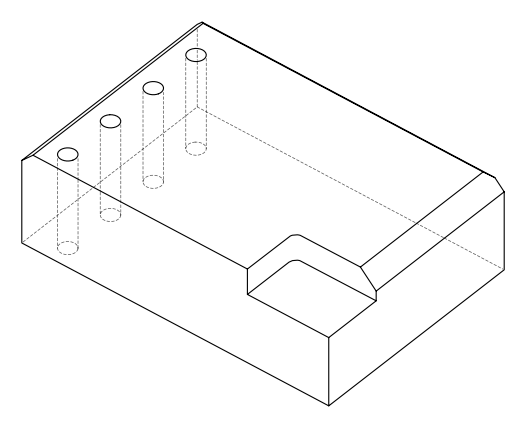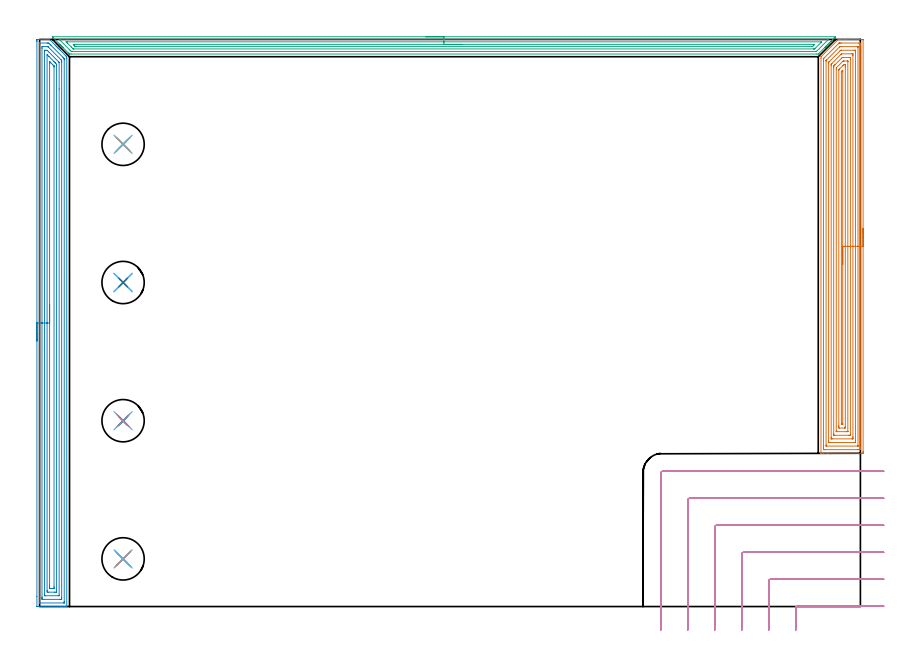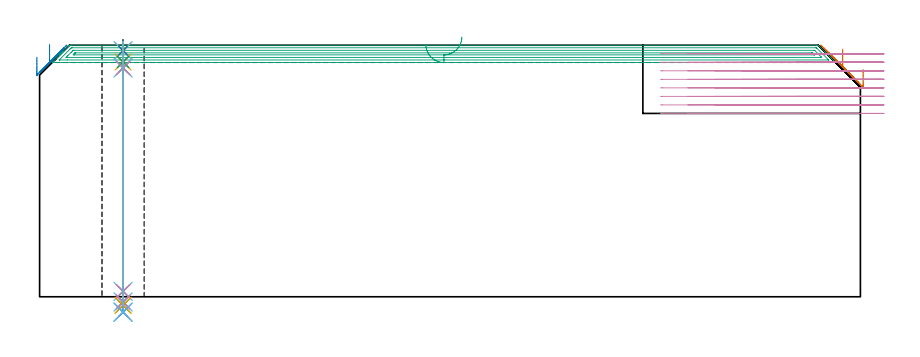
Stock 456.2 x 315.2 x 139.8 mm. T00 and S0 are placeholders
(PLAN: 24 operations, 18 tool changes, 68 min)
(1 AREA_MILL | FG_CHAMFER_SURFACE | UGT0205_001 | 16.68 min | 65212 mm3)
(2 AREA_MILL_1 | FG_CHAMFER_SURFACE_1 | UGT0205_001 | 15.33 min | 43429 mm3)
(3 AREA_MILL_2 | FG_CHAMFER_SURFACE_2 | UGT0205_001 | 13.84 min | 19478 mm3)
(4 MILL_CORNER_NOTCH_RECTANGULAR | CORNER_NOTCH_RECTANGULAR | UGT0201_094 | Follow Part, ap 5, ae 75% | 14.48 min | 387197 mm3)
(5 SPOT_DRILL | STEP1HOLE | NXT0321_9005460120000 | 0.05 min | 179 mm3)
(6 SPOT_DRILL_1 | STEP1HOLE_1 | NXT0321_9005460120000 | 0.05 min | 172 mm3)
(7 SPOT_DRILL_2 | STEP1HOLE_2 | NXT0321_9005460120000 | 0.05 min | 185 mm3)
(8 SPOT_DRILL_3 | STEP1HOLE_3 | NXT0321_9005460120000 | 0.05 min | 184 mm3)
(9 DRILL_BLIND_HOLE_INTO_CENTER | STEP1HOLE | NXT0301_033 | 0.05 min | 187 mm3)
(10 GUN_DRILL_THROUGH_HOLE | STEP1HOLE | UGT0307_002 | 0.63 min | 3654 mm3)
(11 SPADE_DRILL_TO_ENLARGE_THROUGH_HOLE | STEP1HOLE | UGT0306_005 | 0.59 min | 19001 mm3)
(12 DRILL_TO_ENLARGE_THROUGH_HOLE | STEP1HOLE | UGT0301_056 | 0.6 min | 37530 mm3)
(13 DRILL_BLIND_HOLE_INTO_CENTER_1 | STEP1HOLE_1 | NXT0301_033 | 0.05 min | 180 mm3)
(14 GUN_DRILL_THROUGH_HOLE_1 | STEP1HOLE_1 | UGT0307_002 | 0.63 min | 3663 mm3)
(15 SPADE_DRILL_TO_ENLARGE_THROUGH_HOLE_1 | STEP1HOLE_1 | UGT0306_005 | 0.59 min | 18993 mm3)
(16 DRILL_TO_ENLARGE_THROUGH_HOLE_1 | STEP1HOLE_1 | UGT0301_056 | 0.6 min | 37535 mm3)
(17 DRILL_BLIND_HOLE_INTO_CENTER_2 | STEP1HOLE_2 | NXT0301_033 | 0.05 min | 199 mm3)
(18 GUN_DRILL_THROUGH_HOLE_2 | STEP1HOLE_2 | UGT0307_002 | 0.63 min | 3653 mm3)
(19 SPADE_DRILL_TO_ENLARGE_THROUGH_HOLE_2 | STEP1HOLE_2 | UGT0306_005 | 0.59 min | 18983 mm3)
(20 DRILL_TO_ENLARGE_THROUGH_HOLE_2 | STEP1HOLE_2 | UGT0301_056 | 0.6 min | 37536 mm3)
(21 DRILL_BLIND_HOLE_INTO_CENTER_3 | STEP1HOLE_3 | NXT0301_033 | 0.05 min | 193 mm3)
(22 GUN_DRILL_THROUGH_HOLE_3 | STEP1HOLE_3 | UGT0307_002 | 0.63 min | 3670 mm3)
(23 SPADE_DRILL_TO_ENLARGE_THROUGH_HOLE_3 | STEP1HOLE_3 | UGT0306_005 | 0.59 min | 18985 mm3)
(24 DRILL_TO_ENLARGE_THROUGH_HOLE_3 | STEP1HOLE_3 | UGT0301_056 | 0.6 min | 37533 mm3)
(TOOL UGT0205_001 | Chamfer Mill 20 x 3 x 45 deg. | D20 FL50 Z2)
(TOOL UGT0201_094 | End mill 20 mm | D20 FL38 Z4)
(TOOL NXT0321_9005460120000 | NC Spot Drill, 142deg, 12mm, Carbide, Uncoated | D12 PA142 FL30 Z2)
(TOOL NXT0301_033 | Carbide Drill 6.2mm [860.1-0620-031A1-MM 2214] | D6.2 PA140 FL53 Z2)
(TOOL UGT0307_002 | Gun Drill 6 mm | D6 PA130 FL24 Z1)
(TOOL UGT0306_005 | Spade Drill 14.5mm | D14.5 PA132 FL10 Z2)
(TOOL UGT0301_056 | Twist Drill 23.5 mm | D23.5 PA118 FL155 Z2)
(OP 1 AREA_MILL)
G17 G21 G94 G90
T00 M6
G54
G17 G0 G90 X457.7 Y210.2 S1061 M3
G43 Z149.8 H0
Z126.4
G94 G1 Y210.162 Z125.528 F250.
Y210.048 Z124.664
Y209.859 Z123.812
Y209.597 Z122.98
Y209.263 Z122.174
Y208.86 Z121.4
Y208.391 Z120.664
Y207.86 Z119.972
Y207.271 Z119.329
Y206.628 Z118.74
Y205.936 Z118.208
Y205.2 Z117.74
Y204.426 Z117.337
Y203.62 Z117.003
Y202.788 Z116.741
Y201.936 Z116.552
Y201.071 Z116.438
Y200.2 Z116.4
Y86.139
X457.699 Y85.821 Z116.401
X457.694 Y85.252 Z116.404
X457.692 Y85.208 Z116.406
X457.127 Y85.2 Z116.971
X438.162 Z135.933
X435.763 Z138.332
X434.748 Z139.352
X434.35 Z139.741
X434.302 Z139.788
X434.301 Y85.206 Z139.789
X434.3 Y85.373 Z139.8
Y304.749
X434.307 Y305.602 Z139.793
X434.344 Y305.643 Z139.755
X434.428 Y305.729 Z139.67
X443.898 Y315.199 Z130.199
X443.9 Y315.2 Z130.196
X444.174 Z129.921
X444.47 Z129.63
X444.86 Z129.24
X445.555 Z128.54
X446.793 Z127.304
X448.225 Z125.87
X457.127 Z116.971
X457.4 Y315.198 Z116.697
X457.692 Y315.19 Z116.406
X457.699 Y314.898 Z116.399
X457.7 Y200.2 Z116.4
X456.286 Z117.814
Y88.453
X456.282 Y87.608 Z117.818
X456.28 Y87.565 Z117.82
X456.237 Y87.21 Z117.863
X455.751 Y87.202 Z118.349
X455.347 Y87.201 Z118.753
X454.863 Y87.2 Z119.237
X436.653 Y87.201 Z137.447
X436.167 Y87.203 Z137.933
X435.763 Y87.21 Z138.337
X435.721 Y87.608 Z138.379
X435.718 Y87.654 Z138.382
X435.714 Y88.502 Z138.386
Y88.551
Y303.012
X435.716 Y303.856 Z138.384
X435.718 Y303.902 Z138.382
X435.763 Y304.602 Z138.337
X435.834 Y304.679 Z138.266
X435.9 Y304.749 Z138.2
X443.942 Y312.792 Z130.158
X444.31 Y313.148 Z129.79
X444.362 Y313.19 Z129.738
X444.461 Y313.193 Z129.639
X444.665 Y313.197 Z129.435
X445.148 Y313.2 Z128.952
X445.555 Z128.545
X455.347 Y313.199 Z118.753
X455.833 Y313.197 Z118.267
X456.237 Y313.19 Z117.863
X456.279 Y312.792 Z117.821
X456.282 Y312.746 Z117.818
X456.286 Y311.898 Z117.814
Y311.849
Y200.2
X454.872 Z119.228
X454.871 Y89.291 Z119.229
X454.87 Y89.239 Z119.23
X454.868 Y89.215 Z119.232
X454.866 Y89.21 Z119.234
X454.846 Y89.208 Z119.254
X454.65 Y89.201 Z119.45
X437.544 Z136.556
X437.349 Y89.204 Z136.751
X437.219 Y89.21 Z136.881
X437.135 Y89.216 Z136.965
X437.133 Y89.257 Z136.967
X437.131 Y89.396 Z136.969
X437.129 Y89.812 Z136.971
Y302.962
X437.13 Y303.377 Z136.97
X437.134 Y303.497 Z136.966
X437.135 Y303.523 Z136.965
X437.149 Y303.541 Z136.951
X437.189 Y303.585 Z136.911
X437.455 Y303.856 Z136.645
X444.665 Y311.065 Z129.435
X444.759 Y311.152 Z129.341
X444.798 Y311.187 Z129.302
X444.839 Y311.19 Z129.261
X445.012 Y311.195 Z129.088
X445.36 Y311.2 Z128.74
X454.456 Y311.199 Z119.644
X454.651 Y311.196 Z119.449
X454.781 Y311.19 Z119.319
X454.865 Y311.184 Z119.235
X454.867 Y311.143 Z119.233
X454.869 Y311.004 Z119.231
X454.871 Y310.588 Z119.229
X454.872 Y200.2 Z119.228
X453.457 Z120.643
Y92.076
X453.455 Y91.294 Z120.645
X453.453 Y91.241 Z120.647
X453.451 Y91.218 Z120.649
X453.438 Y91.21 Z120.662
X453.331 Y91.206 Z120.769
X453.113 Y91.202 Z120.987
X452.676 Y91.2 Z121.424
X439.324 Z134.776
X438.881 Y91.202 Z135.219
X438.668 Y91.206 Z135.432
X438.563 Y91.21 Z135.537
X438.549 Y91.216 Z135.551
X438.547 Y91.233 Z135.553
X438.545 Y91.272 Z135.555
X438.543 Y91.967 Z135.557
Y92.076
Y301.959
X438.544 Y302.069 Z135.556
X438.55 Y302.459 Z135.55
X438.559 Y302.498 Z135.541
X438.585 Y302.529 Z135.515
X438.637 Y302.585 Z135.463
X438.722 Y302.673 Z135.378
X439.011 Y302.962 Z135.089
X444.665 Y308.616 Z129.435
X444.966 Y308.914 Z129.134
X445.164 Y309.107 Z128.936
X445.236 Y309.175 Z128.864
X445.337 Y309.19 Z128.763
X445.555 Y309.199 Z128.545
X445.572 Y309.2 Z128.528
X452.676 Z121.424
X453.119 Y309.198 Z120.981
X453.332 Y309.194 Z120.768
X453.437 Y309.19 Z120.663
X453.451 Y309.184 Z120.649
X453.453 Y309.167 Z120.647
X453.455 Y309.128 Z120.645
X453.457 Y308.433 Z120.643
Y308.324
Y200.2
X452.043 Z122.057
Y94.499
X452.042 Y93.864 Z122.058
X452.041 Y93.608 Z122.06
X452.036 Y93.348 Z122.064
X452.027 Y93.21 Z122.073
X451.951 Y93.206 Z122.149
X451.786 Y93.203 Z122.314
X451.556 Y93.2 Z122.544
X440.875 Z133.225
X440.214 Y93.203 Z133.886
X439.979 Y93.206 Z134.121
X439.963 Y93.217 Z134.137
X439.961 Y93.224 Z134.139
X439.958 Y93.864 Z134.142
X439.957 Y94.122 Z134.143
Y300.539
X439.96 Y301.175 Z134.14
X439.963 Y301.427 Z134.137
X439.968 Y301.459 Z134.132
X439.986 Y301.48 Z134.114
X440.035 Y301.534 Z134.065
X440.214 Y301.715 Z133.886
X440.39 Y301.892 Z133.71
X445.295 Y306.797 Z128.805
X445.555 Y307.054 Z128.545
X445.682 Y307.174 Z128.418
X445.7 Y307.19 Z128.4
X445.727 Y307.194 Z128.373
X445.786 Y307.199 Z128.315
X451.125 Y307.2 Z122.975
X451.786 Y307.197 Z122.314
X452.021 Y307.194 Z122.079
X452.037 Y307.183 Z122.063
X452.039 Y307.176 Z122.061
X452.042 Y306.537 Z122.058
X452.043 Y306.279 Z122.057
Y200.2
X450.629 Z123.471
X450.628 Y95.338 Z123.472
X450.627 Y95.26 Z123.473
X450.625 Y95.222 Z123.475
X450.623 Y95.211 Z123.477
X450.604 Y95.209 Z123.496
X450.453 Y95.202 Z123.647
X450.006 Y95.2 Z124.094
X449.564 Z124.536
X441.994 Y95.201 Z132.106
X441.55 Y95.203 Z132.55
X441.402 Y95.21 Z132.698
X441.378 Y95.22 Z132.722
X441.376 Y95.27 Z132.724
X441.373 Y95.381 Z132.727
X441.372 Y95.651 Z132.728
X441.371 Y96.276 Z132.729
X441.372 Y299.388 Z132.728
X441.375 Y300.01 Z132.725
X441.378 Y300.281 Z132.722
X441.389 Y300.43 Z132.711
X441.487 Y300.533 Z132.613
X441.614 Y300.663 Z132.486
X441.994 Y301.047 Z132.106
X442.058 Y301.111 Z132.042
X445.697 Y304.749 Z128.403
X446.076 Y305.12 Z128.024
X446.128 Y305.169 Z127.972
X446.166 Y305.19 Z127.934
X446.221 Y305.193 Z127.879
X446.445 Y305.197 Z127.655
X446.887 Y305.2 Z127.213
X450.006 Y305.199 Z124.094
X450.45 Y305.197 Z123.65
X450.598 Y305.19 Z123.502
X450.622 Y305.18 Z123.478
X450.624 Y305.13 Z123.476
X450.627 Y305.019 Z123.473
X450.628 Y304.749 Z123.472
X450.629 Y304.124 Z123.471
Y200.2
X449.215 Z124.885
X449.214 Y97.438 Z124.886
Y97.339
X449.21 Y97.239 Z124.89
X449.208 Y97.216 Z124.892
X449.202 Y97.21 Z124.898
X449.174 Y97.206 Z124.926
X449.116 Y97.203 Z124.984
X448.462 Y97.2 Z125.638
X443.121 Z130.979
X442.884 Y97.203 Z131.216
X442.806 Y97.207 Z131.294
X442.797 Y97.209 Z131.303
X442.792 Y97.222 Z131.308
X442.788 Y97.272 Z131.312
X442.786 Y97.338 Z131.314
X442.785 Y97.438 Z131.315
Y97.537
X442.786 Y298.593 Z131.314
X442.792 Y299.388 Z131.308
X442.837 Y299.436 Z131.263
X442.884 Y299.486 Z131.216
X446.36 Y302.962 Z127.74
X446.403 Y303.004 Z127.697
X446.445 Y303.044 Z127.655
X446.61 Y303.19 Z127.49
X446.772 Y303.194 Z127.328
X447.099 Y303.199 Z127.001
X448.879 Y303.2 Z125.221
X449.116 Y303.197 Z124.984
X449.194 Y303.193 Z124.906
X449.203 Y303.191 Z124.897
X449.208 Y303.178 Z124.892
X449.212 Y303.128 Z124.888
X449.214 Y303.062 Z124.886
X449.215 Y302.962 Z124.885
Y302.863
Y200.2
X447.8 Z126.3
Y100.119
X447.798 Y99.654 Z126.302
X447.793 Y99.225 Z126.307
X447.36 Y99.201 Z126.74
X447.335 Y99.2 Z126.765
X444.665 Y99.201 Z129.435
X444.207 Y99.225 Z129.893
X444.202 Y99.69 Z129.898
X444.2 Y100.119 Z129.9
Y100.586
Y298.067
X444.204 Y298.281 Z129.896
X444.206 Y298.33 Z129.894
X444.232 Y298.373 Z129.868
X444.343 Y298.494 Z129.757
X444.503 Y298.656 Z129.597
X444.665 Y298.818 Z129.435
X446.445 Y300.598 Z127.655
X446.735 Y300.884 Z127.365
X447.034 Y301.175 Z127.066
X447.312 Y301.199 Z126.788
X447.335 Y301.198 Z126.765
X447.793 Y301.175 Z126.307
X447.798 Y300.71 Z126.302
X447.8 Y300.281 Z126.3
Y299.814
Y200.2
X446.386 Z127.714
Y101.862
X446.385 Y101.466 Z127.715
X446.382 Y101.269 Z127.718
X446.379 Y101.223 Z127.721
X446.375 Y101.21 Z127.725
X446.348 Y101.207 Z127.752
X446.256 Y101.202 Z127.844
X445.695 Y101.207 Z128.405
X445.629 Y101.21 Z128.471
X445.62 Y101.216 Z128.48
X445.618 Y101.234 Z128.482
X445.616 Y101.28 Z128.484
X445.614 Y101.469 Z128.486
Y101.847
Y297.147
X445.616 Y297.246 Z128.484
X445.619 Y297.294 Z128.481
X445.622 Y297.314 Z128.478
X445.634 Y297.329 Z128.466
X445.727 Y297.428 Z128.373
X445.897 Y297.601 Z128.203
X446.045 Y297.748 Z128.055
X446.173 Y297.874 Z127.927
X446.345 Y298.04 Z127.755
X446.378 Y298.07 Z127.722
X446.386 Y297.601 Z127.714
Y200.2
Y199.328 Z127.752
Y198.463 Z127.866
Y197.612 Z128.054
Y196.78 Z128.317
Y195.974 Z128.651
Y195.2 Z129.053
Y194.464 Z129.522
Y193.772 Z130.053
Y193.129 Z130.643
Y192.539 Z131.286
Y192.008 Z131.978
Y191.54 Z132.714
Y191.137 Z133.488
Y190.803 Z134.294
Y190.541 Z135.126
Y190.352 Z135.977
Y190.238 Z136.842
Y190.2 Z137.714
G0 Z149.8
M5
M2
(OP 2 AREA_MILL_1)
G17 G21 G94 G90
T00 M6
G54
G17 G0 G90 X-1.5 Y147.6 S1061 M3
G43 Z149.8 H0
Z133.2
G94 G1 Y147.638 Z132.328 F250.
Y147.752 Z131.464
Y147.941 Z130.612
Y148.203 Z129.78
Y148.537 Z128.974
Y148.94 Z128.2
Y149.408 Z127.464
Y149.94 Z126.772
Y150.529 Z126.129
Y151.172 Z125.54
Y151.864 Z125.009
Y152.6 Z124.54
Y153.374 Z124.137
Y154.18 Z123.803
Y155.012 Z123.541
Y155.864 Z123.352
Y156.728 Z123.238
Y157.6 Z123.2
Y314.08
X-1.499 Y314.567 Z123.201
X-1.496 Y314.971 Z123.203
X-1.492 Y315.19 Z123.205
X-1.1 Y315.2 Z123.597
X2.411 Z127.106
X3.803 Z128.499
X4.167 Z128.862
X5.152 Z129.851
X5.483 Y315.193 Z130.183
X5.497 Y315.192 Z130.195
X5.534 Y315.164 Z130.232
X5.65 Y315.051 Z130.349
X8.661 Y312.039 Z133.361
X8.994 Y311.707 Z133.691
X9.493 Y311.207 Z134.193
X9.711 Y310.99 Z134.409
X9.872 Y310.83 Z134.567
X10.027 Y310.674 Z134.725
X10.158 Y310.543 Z134.856
X10.311 Y310.391 Z135.006
X10.458 Y310.243 Z135.156
X10.606 Y310.095 Z135.303
X10.75 Y309.952 Z135.446
X10.889 Y309.812 Z135.587
X11.053 Y309.648 Z135.751
X11.189 Y309.513 Z135.885
X11.32 Y309.381 Z136.018
X14.7 Y306. Z139.399
X15.073 Y305.623 Z139.773
X15.093 Y305.6 Z139.793
X15.1 Y304.729 Z139.8
Y0.186
X15.097 Y0.01 Z139.789
X14.937 Y0.003 Z139.629
X14.768 Y0. Z139.468
X14.551 Z139.25
X13.822 Z138.517
X12.58 Z137.277
X11.189 Z135.884
X-1.1 Z123.598
X-1.36 Y0.003 Z123.338
X-1.492 Y0.01 Z123.206
X-1.499 Y0.145 Z123.199
X-1.5 Y5.538 Z123.2
Y157.6
X-0.086 Z124.614
X-0.085 Y312.639 Z124.615
X-0.084 Y312.779 Z124.616
X-0.079 Y313.155 Z124.621
X-0.074 Y313.19 Z124.626
X-0.006 Y313.195 Z124.694
X0.104 Y313.199 Z124.804
X4.167 Y313.2 Z128.867
X4.633 Y313.198 Z129.333
X5.044 Y313.19 Z129.744
X5.469 Y312.779 Z130.169
X5.922 Y312.328 Z130.622
X6.366 Y311.884 Z131.066
X12.944 Y305.305 Z137.644
X13.51 Y304.729 Z138.21
X13.679 Y304.535 Z138.379
X13.682 Y304.351 Z138.382
X13.686 Y303.974 Z138.386
Y303.835
Y2.561
X13.685 Y2.422 Z138.385
X13.679 Y2.045 Z138.379
X13.674 Y2.01 Z138.374
X13.606 Y2.005 Z138.306
X13.496 Y2.001 Z138.196
X0.191 Y2. Z124.891
X-0.01 Y2.002 Z124.69
X-0.046 Y2.005 Z124.654
X-0.079 Y2.01 Z124.621
X-0.081 Y2.058 Z124.619
X-0.085 Y2.282 Z124.615
X-0.086 Y157.6 Z124.614
X1.328 Z126.028
X1.329 Y310.304 Z126.029
X1.333 Y310.99 Z126.033
X1.336 Y311.191 Z126.036
X1.533 Y311.194 Z126.233
X2.205 Y311.2 Z126.905
X4.167 Y311.199 Z128.867
X4.373 Y311.196 Z129.073
X4.51 Y311.191 Z129.21
X4.604 Y311.184 Z129.304
X4.645 Y311.147 Z129.345
X4.81 Y310.99 Z129.51
X11.966 Y303.835 Z136.666
X12.067 Y303.731 Z136.767
X12.256 Y303.533 Z136.956
X12.266 Y303.149 Z136.966
X12.27 Y302.94 Z136.97
X12.271 Y302.732 Z136.971
Y4.897
X12.267 Y4.21 Z136.967
X12.264 Y4.009 Z136.964
X12.067 Y4.006 Z136.767
X11.395 Y4. Z136.095
X1.739 Y4.001 Z126.439
X1.533 Y4.005 Z126.233
X1.335 Y4.011 Z126.035
X1.332 Y4.21 Z126.032
X1.33 Y4.418 Z126.03
X1.329 Y5.105 Z126.029
X1.328 Y5.314 Z126.028
Y157.6
X2.743 Z127.443
Y308.862
X2.746 Y309.048 Z127.446
X2.75 Y309.187 Z127.45
X2.851 Y309.192 Z127.551
X3.289 Y309.2 Z127.989
X4.167 Y309.175 Z128.867
X5.022 Y308.329 Z129.722
X10.515 Y302.835 Z135.215
X10.733 Y302.609 Z135.433
X10.851 Y302.482 Z135.551
X10.854 Y302.452 Z135.554
X10.856 Y302.384 Z135.556
X10.857 Y287.68 Z135.557
Y6.338
X10.854 Y6.152 Z135.554
X10.85 Y6.013 Z135.55
X10.749 Y6.008 Z135.449
X10.311 Y6. Z135.011
X3.289 Z127.989
X2.851 Y6.007 Z127.551
X2.749 Y6.011 Z127.449
X2.745 Y6.081 Z127.445
X2.744 Y6.152 Z127.444
X2.743 Y6.556 Z127.443
Y157.6
X4.157 Z128.857
Y306.527
X4.167 Y306.723 Z128.867
X4.38 Y306.518 Z129.08
X5.044 Y305.857 Z129.744
X5.279 Y305.623 Z129.979
X7.962 Y302.94 Z132.662
X8.556 Y302.346 Z133.256
X8.854 Y302.046 Z133.554
X9.433 Y301.456 Z134.133
X9.443 Y301.151 Z134.143
Y301.142
Y8.673
X9.433 Y8.01 Z134.133
X9.221 Y8.004 Z133.921
X8.556 Y8.001 Z133.256
X8.347 Y8. Z133.047
X4.835 Y8.001 Z129.535
X4.167 Y8.01 Z128.867
X4.157 Y8.682 Z128.857
Y8.692
Y157.6
X5.571 Z130.271
X5.572 Y302.046 Z130.272
X5.573 Y302.402 Z130.273
X5.576 Y302.761 Z130.276
X5.578 Y302.847 Z130.278
X5.637 Y302.804 Z130.337
X5.763 Y302.683 Z130.463
X5.922 Y302.528 Z130.622
X6.407 Y302.046 Z131.107
X7.301 Y301.151 Z132.001
X7.678 Y300.773 Z132.378
X7.932 Y300.514 Z132.632
X7.995 Y300.446 Z132.695
X8.022 Y300.415 Z132.722
X8.024 Y300.376 Z132.724
X8.026 Y300.257 Z132.726
X8.028 Y299.9 Z132.728
Y11.008
X8.026 Y10.471 Z132.726
X8.022 Y10.12 Z132.722
X8.018 Y10.01 Z132.718
X7.909 Y10.007 Z132.609
X7.678 Y10.003 Z132.378
X7.262 Y10. Z131.962
X6.8 Z131.5
X6.384 Z131.084
X5.922 Y10.002 Z130.622
X5.768 Y10.005 Z130.468
X5.645 Y10.01 Z130.345
X5.578 Y10.02 Z130.278
X5.576 Y10.114 Z130.276
X5.573 Y10.471 Z130.273
X5.571 Y10.829 Z130.271
Y11.366
Y157.6
Y158.472 Z130.309
Y159.336 Z130.423
Y160.188 Z130.612
Y161.02 Z130.874
Y161.826 Z131.208
Y162.6 Z131.611
Y163.336 Z132.08
Y164.028 Z132.611
Y164.671 Z133.2
Y165.26 Z133.843
Y165.792 Z134.535
Y166.26 Z135.271
Y166.663 Z136.045
Y166.997 Z136.851
Y167.259 Z137.683
Y167.448 Z138.535
Y167.562 Z139.4
Y167.6 Z140.271
G0 Z149.8
M5
M2
(OP 3 AREA_MILL_2)
G17 G21 G94 G90
T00 M6
G54
G17 G0 G90 X214.7 Y316.7 S1061 M3
G43 Z149.8 H0
Z140.2
G94 G1 X214.738 Z139.328 F250.
X214.852 Z138.464
X215.041 Z137.612
X215.303 Z136.78
X215.637 Z135.974
X216.04 Z135.2
X216.508 Z134.464
X217.04 Z133.772
X217.629 Z133.129
X218.272 Z132.54
X218.964 Z132.008
X219.7 Z131.54
X220.474 Z131.137
X221.28 Z130.803
X222.112 Z130.541
X222.963 Z130.352
X223.828 Z130.238
X224.7 Z130.2
X442.378 Y316.699 Z130.199
X442.383 Y316.695 Z130.204
X442.378 Y316.68 Z130.218
X442.317 Y316.616 Z130.283
X441.745 Y316.045 Z130.855
X441.554 Y315.853 Z131.044
X440.908 Y315.208 Z131.692
X440.676 Y314.974 Z131.922
X440.072 Y314.372 Z132.528
X439.995 Y314.295 Z132.604
X439.798 Y314.096 Z132.8
X439.236 Y313.536 Z133.364
X439.102 Y313.401 Z133.497
X438.919 Y313.218 Z133.679
X438.399 Y312.699 Z134.2
X438.041 Y312.339 Z134.557
X437.563 Y311.863 Z135.037
X437.315 Y311.614 Z135.283
X437.163 Y311.461 Z135.434
X437.013 Y311.312 Z135.585
X436.869 Y311.168 Z135.73
X436.724 Y311.022 Z135.874
X436.581 Y310.88 Z136.017
X436.422 Y310.721 Z136.177
X436.284 Y310.582 Z136.313
X433.209 Y307.508 Z139.39
X432.849 Y307.151 Z139.748
X432.801 Y307.107 Z139.792
X431.955 Y307.1 Z139.8
X17.445
X16.641 Y307.106 Z139.793
X16.599 Y307.107 Z139.792
X16.551 Y307.151 Z139.748
X16.191 Y307.508 Z139.39
X16.105 Y307.595 Z139.303
X13.116 Y310.582 Z136.313
X12.978 Y310.721 Z136.177
X12.819 Y310.88 Z136.017
X12.676 Y311.022 Z135.874
X12.531 Y311.168 Z135.73
X12.387 Y311.312 Z135.585
X12.237 Y311.461 Z135.434
X12.085 Y311.614 Z135.283
X11.955 Y311.744 Z135.153
X11.8 Y311.897 Z134.997
X11.638 Y312.061 Z134.837
X11.523 Y312.176 Z134.722
X11.358 Y312.339 Z134.555
X11.191 Y312.508 Z134.39
X11.091 Y312.608 Z134.29
X7.38 Y316.319 Z130.581
X7.171 Y316.532 Z130.368
X7.019 Y316.693 Z130.206
X7.171 Y316.7 Z130.2
X224.7
Y315.286 Z131.614
X438.339 Y315.285 Z131.615
X438.462 Y315.281 Z131.619
X438.512 Y315.279 Z131.621
X438.51 Y315.272 Z131.628
X438.436 Y315.19 Z131.71
X438.307 Y315.057 Z131.843
X438.209 Y314.958 Z131.942
X431.955 Y308.706 Z138.194
X431.791 Y308.549 Z138.351
X431.766 Y308.527 Z138.373
X431.728 Y308.521 Z138.379
X431.634 Y308.518 Z138.382
X431.444 Y308.515 Z138.385
X18.208
X17.827 Y308.518 Z138.382
X17.641 Y308.521 Z138.379
X17.445 Y308.709 Z138.191
X16.885 Y309.265 Z137.635
X16.551 Y309.598 Z137.302
X11.191 Y314.959 Z131.941
X10.953 Y315.204 Z131.696
X10.91 Y315.251 Z131.649
X10.893 Y315.279 Z131.621
X10.941 Y315.281 Z131.619
X11.191 Y315.285 Z131.615
X15.407 Y315.286 Z131.614
X224.7
Y313.872 Z133.028
X434.417 Y313.871 Z133.029
X434.495 Y313.87 Z133.03
X434.635 Y313.866 Z133.034
X434.652 Y313.864 Z133.036
X434.645 Y313.851 Z133.049
X434.635 Y313.836 Z133.064
X434.546 Y313.745 Z133.155
X434.458 Y313.657 Z133.243
X430.943 Y310.143 Z136.757
X430.786 Y309.993 Z136.907
X430.73 Y309.941 Z136.959
X430.605 Y309.935 Z136.965
X430.385 Y309.931 Z136.969
X430.169 Y309.929 Z136.971
X19.013
X18.867 Y309.93 Z136.97
X18.751 Y309.933 Z136.967
X18.678 Y309.935 Z136.965
X18.655 Y309.956 Z136.944
X18.458 Y310.143 Z136.757
X18.338 Y310.262 Z136.638
X17.578 Y311.022 Z135.878
X15.658 Y312.941 Z133.959
X14.946 Y313.657 Z133.243
X14.765 Y313.843 Z133.057
X14.755 Y313.865 Z133.035
X14.765 Y313.866 Z133.034
X15.44 Y313.871 Z133.029
X224.7 Y313.872 Z133.028
Y312.457 Z134.443
X430.169
X430.497 Y312.456 Z134.444
X430.669 Y312.453 Z134.447
X430.77 Y312.451 Z134.449
X430.71 Y312.371 Z134.529
X430.649 Y312.306 Z134.594
X430.169 Y311.818 Z135.082
X429.763 Y311.421 Z135.479
X429.692 Y311.353 Z135.547
X429.558 Y311.35 Z135.55
X429.275 Y311.345 Z135.555
X428.948 Y311.343 Z135.557
X20.125
X19.796 Y311.345 Z135.555
X19.729 Y311.347 Z135.553
X19.715 Y311.349 Z135.551
X19.631 Y311.427 Z135.473
X19.499 Y311.553 Z135.347
X19.318 Y311.732 Z135.168
X19.231 Y311.819 Z135.081
X19.157 Y311.9 Z135.
X18.672 Y312.45 Z134.45
X19.231 Y312.455 Z134.445
X19.559 Y312.456 Z134.444
X224.7 Y312.457 Z134.443
X225.572 Z134.481
X226.436 Z134.595
X227.288 Z134.783
X228.12 Z135.046
X228.926 Z135.38
X229.7 Z135.782
X230.436 Z136.251
X231.128 Z136.782
X231.771 Z137.372
X232.36 Z138.015
X232.891 Z138.707
X233.36 Z139.443
X233.763 Z140.216
X234.097 Z141.022
X234.359 Z141.854
X234.548 Z142.706
X234.662 Z143.571
X234.7 Z144.443
G0 Z149.8
M5
M2
(OP 4 MILL_CORNER_NOTCH_RECTANGULAR)
G17 G21 G94 G90
T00 M6
G54
G17 G0 G90 X469.2 Y0.2 S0 M3
G43 Z149.8 H0
Z135.062
G94 G1 X466.2 F250.
X421.293 F500.
G3 X420.3 Y-0.793 R1.
G1 Y-10.
Y-13. F250.
G0 Z149.8
X469.2 Y15.2
Z135.062
G1 X466.2
X406.294 F500.
G3 X405.3 Y14.206 R1.
G1 Y-10.
Y-13. F250.
G0 Z149.8
X469.2 Y30.2
Z135.062
G1 X466.2
X391.294 F500.
G3 X390.3 Y29.206 R1.
G1 Y-10.
Y-13. F250.
G0 Z149.8
X469.2 Y45.2
Z135.062
G1 X466.2
X376.295 F500.
G3 X375.3 Y44.205 R1.
G1 Y-10.
Y-13. F250.
G0 Z149.8
X469.2 Y60.2
Z135.062
G1 X466.2
X361.295 F500.
G3 X360.3 Y59.205 R1.
G1 Y-10.
Y-13. F250.
G0 Z149.8
X469.2 Y75.2
Z135.062
G1 X466.2
X346.295 F500.
G3 X345.3 Y74.205 R1.
G1 Y-10.
Y-13. F250.
G0 Z149.8
X469.2 Y0.2
Z130.325
G1 X466.2
X421.293 F500.
G3 X420.3 Y-0.793 R1.
G1 Y-10.
Y-13. F250.
G0 Z149.8
X469.2 Y15.2
Z130.325
G1 X466.2
X406.294 F500.
G3 X405.3 Y14.206 R1.
G1 Y-10.
Y-13. F250.
G0 Z149.8
X469.2 Y30.2
Z130.325
G1 X466.2
X391.294 F500.
G3 X390.3 Y29.206 R1.
G1 Y-10.
Y-13. F250.
G0 Z149.8
X469.2 Y45.2
Z130.325
G1 X466.2
X376.294 F500.
G3 X375.3 Y44.206 R1.
G1 Y-10.
Y-13. F250.
G0 Z149.8
X469.2 Y60.2
Z130.325
G1 X466.2
X361.295 F500.
G3 X360.3 Y59.205 R1.
G1 Y-10.
Y-13. F250.
G0 Z149.8
X469.2 Y75.2
Z130.325
G1 X466.2
X346.295 F500.
G3 X345.3 Y74.205 R1.
G1 Y-10.
Y-13. F250.
G0 Z149.8
X469.2 Y0.2
Z125.587
G1 X466.2
X421.293 F500.
G3 X420.3 Y-0.793 R1.
G1 Y-10.
Y-13. F250.
G0 Z149.8
X469.2 Y15.2
Z125.587
G1 X466.2
X406.294 F500.
G3 X405.3 Y14.206 R1.
G1 Y-10.
Y-13. F250.
G0 Z149.8
X469.2 Y30.2
Z125.587
G1 X466.2
X391.294 F500.
G3 X390.3 Y29.206 R1.
G1 Y-10.
Y-13. F250.
G0 Z149.8
X469.2 Y45.2
Z125.587
G1 X466.2
X376.295 F500.
G3 X375.3 Y44.205 R1.
G1 Y-10.
Y-13. F250.
G0 Z149.8
X469.2 Y60.2
Z125.587
G1 X466.2
X361.295 F500.
G3 X360.3 Y59.205 R1.
G1 Y-10.
Y-13. F250.
G0 Z149.8
X469.2 Y75.2
Z125.587
G1 X466.2
X346.295 F500.
G3 X345.3 Y74.205 R1.
G1 Y-10.
Y-13. F250.
G0 Z149.8
X469.2 Y0.2
Z120.85
G1 X466.2
X421.293 F500.
G3 X420.3 Y-0.793 R1.
G1 Y-10.
Y-13. F250.
G0 Z149.8
X469.2 Y15.2
Z120.85
G1 X466.2
X406.294 F500.
G3 X405.3 Y14.206 R1.
G1 Y-10.
Y-13. F250.
G0 Z149.8
X469.2 Y30.2
Z120.85
G1 X466.2
X391.294 F500.
G3 X390.3 Y29.206 R1.
G1 Y-10.
Y-13. F250.
G0 Z149.8
X469.2 Y45.2
Z120.85
G1 X466.2
X376.295 F500.
G3 X375.3 Y44.205 R1.
G1 Y-10.
Y-13. F250.
G0 Z149.8
X469.2 Y60.2
Z120.85
G1 X466.2
X361.295 F500.
G3 X360.3 Y59.205 R1.
G1 Y-10.
Y-13. F250.
G0 Z149.8
X469.2 Y75.2
Z120.85
G1 X466.2
X346.295 F500.
G3 X345.3 Y74.205 R1.
G1 Y-10.
Y-13. F250.
G0 Z149.8
X469.2 Y0.2
Z116.112
G1 X466.2
X421.293 F500.
G3 X420.3 Y-0.793 R1.
G1 Y-10.
Y-13. F250.
G0 Z149.8
X469.2 Y15.2
Z116.112
G1 X466.2
X406.294 F500.
G3 X405.3 Y14.206 R1.
G1 Y-10.
Y-13. F250.
G0 Z149.8
X469.2 Y30.2
Z116.112
G1 X466.2
X391.294 F500.
G3 X390.3 Y29.206 R1.
G1 Y-10.
Y-13. F250.
G0 Z149.8
X469.2 Y45.2
Z116.112
G1 X466.2
X376.295 F500.
G3 X375.3 Y44.205 R1.
G1 Y-10.
Y-13. F250.
G0 Z149.8
X469.2 Y60.2
Z116.112
G1 X466.2
X361.295 F500.
G3 X360.3 Y59.205 R1.
G1 Y-10.
Y-13. F250.
G0 Z149.8
X469.2 Y75.2
Z116.112
G1 X466.2
X346.295 F500.
G3 X345.3 Y74.205 R1.
G1 Y-10.
Y-13. F250.
G0 Z149.8
X469.2 Y0.2
Z111.375
G1 X466.2
X421.293 F500.
G3 X420.3 Y-0.793 R1.
G1 Y-10.
Y-13. F250.
G0 Z149.8
X469.2 Y15.2
Z111.375
G1 X466.2
X406.294 F500.
G3 X405.3 Y14.206 R1.
G1 Y-10.
Y-13. F250.
G0 Z149.8
X469.2 Y30.2
Z111.375
G1 X466.2
X391.294 F500.
G3 X390.3 Y29.206 R1.
G1 Y-10.
Y-13. F250.
G0 Z149.8
X469.2 Y45.2
Z111.375
G1 X466.2
X376.295 F500.
G3 X375.3 Y44.205 R1.
G1 Y-10.
Y-13. F250.
G0 Z149.8
X469.2 Y60.2
Z111.375
G1 X466.2
X361.295 F500.
G3 X360.3 Y59.205 R1.
G1 Y-10.
Y-13. F250.
G0 Z149.8
X469.2 Y75.2
Z111.375
G1 X466.2
X346.295 F500.
G3 X345.3 Y74.205 R1.
G1 Y-10.
Y-13. F250.
G0 Z149.8
X469.2 Y0.2
Z106.637
G1 X466.2
X421.293 F500.
G3 X420.3 Y-0.793 R1.
G1 Y-10.
Y-13. F250.
G0 Z149.8
X469.2 Y15.2
Z106.637
G1 X466.2
X406.294 F500.
G3 X405.3 Y14.206 R1.
G1 Y-10.
Y-13. F250.
G0 Z149.8
X469.2 Y30.2
Z106.637
G1 X466.2
X391.294 F500.
G3 X390.3 Y29.206 R1.
G1 Y-10.
Y-13. F250.
G0 Z149.8
X469.2 Y45.2
Z106.637
G1 X466.2
X376.295 F500.
G3 X375.3 Y44.205 R1.
G1 Y-10.
Y-13. F250.
G0 Z149.8
X469.2 Y60.2
Z106.637
G1 X466.2
X361.295 F500.
G3 X360.3 Y59.205 R1.
G1 Y-10.
Y-13. F250.
G0 Z149.8
X469.2 Y75.2
Z106.637
G1 X466.2
X346.295 F500.
G3 X345.3 Y74.205 R1.
G1 Y-10.
Y-13. F250.
G0 Z149.8
X469.2 Y0.2
Z101.9
G1 X466.2
X421.293 F500.
G3 X420.3 Y-0.793 R1.
G1 Y-10.
Y-13. F250.
G0 Z149.8
X469.2 Y15.2
Z101.9
G1 X466.2
X406.294 F500.
G3 X405.3 Y14.206 R1.
G1 Y-10.
Y-13. F250.
G0 Z149.8
X469.2 Y30.2
Z101.9
G1 X466.2
X391.294 F500.
G3 X390.3 Y29.206 R1.
G1 Y-10.
Y-13. F250.
G0 Z149.8
X469.2 Y45.2
Z101.9
G1 X466.2
X376.295 F500.
G3 X375.3 Y44.205 R1.
G1 Y-10.
Y-13. F250.
G0 Z149.8
X469.2 Y60.2
Z101.9
G1 X466.2
X361.295 F500.
G3 X360.3 Y59.205 R1.
G1 Y-10.
Y-13. F250.
G0 Z149.8
X469.2 Y75.2
Z101.9
G1 X466.2
X346.295 F500.
G3 X345.3 Y74.205 R1.
G1 Y-10.
Y-13. F250.
G0 Z149.8
M5
M2
(OP 5 SPOT_DRILL)
G17 G21 G94 G90
T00 M6
G54
G17 G0 G90 X46.4 Y26.5 S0 M3
G43 Z149.8 H0
G94 G81 G98 Z136.8 F250. R142.8
G80
M5
M2
(OP 6 SPOT_DRILL_1)
G17 G21 G94 G90
T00 M6
G54
G17 G0 G90 X46.4 Y103.3 S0 M3
G43 Z149.8 H0
G94 G81 G98 Z136.8 F250. R142.8
G80
M5
M2
(OP 7 SPOT_DRILL_2)
G17 G21 G94 G90
T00 M6
G54
G17 G0 G90 X46.4 Y180.1 S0 M3
G43 Z149.8 H0
G94 G81 G98 Z136.8 F250. R142.8
G80
M5
M2
(OP 8 SPOT_DRILL_3)
G17 G21 G94 G90
T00 M6
G54
G17 G0 G90 X46.4 Y256.9 S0 M3
G43 Z149.8 H0
G94 G81 G98 Z136.8 F250. R142.8
G80
M5
M2
(OP 9 DRILL_BLIND_HOLE_INTO_CENTER)
G17 G21 G94 G90
T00 M6
G54
G17 G0 G90 X46.4 Y26.5 S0 M3
G43 Z149.8 H1
G94 G81 G98 Z130.5 F250. R141.8
G80
M5
M2
(OP 10 GUN_DRILL_THROUGH_HOLE)
G17 G21 G94 G90
T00 M6
G54
G17 G0 G90 X46.4 Y26.5 M8
G43 Z149.8 H0
Z137.232
S716 M3
G94 G1 Z127.193 F125. M26
G4 X.084
Z3. F250.
G4 X.084
Z-2.899 F125.
G4 X.084
M5
M9
G0 Z137.232
Z149.8
M2
(OP 11 SPADE_DRILL_TO_ENLARGE_THROUGH_HOLE)
G17 G21 G94 G90
T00 M6
G54
G17 G0 G90 X46.4 Y26.5 S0 M3
G43 Z149.8 H0
G94 G73 G98 Z-4.728 F250. Q14.453 R141.8
G80
M5
M2
(OP 12 DRILL_TO_ENLARGE_THROUGH_HOLE)
G17 G21 G94 G90
T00 M6
G54
G17 G0 G90 X46.4 Y26.5 S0 M3
G43 Z149.8 H0
G94 G73 G98 Z-8.56 F250. Q21.194 R141.8
G80
M5
M2
(OP 13 DRILL_BLIND_HOLE_INTO_CENTER_1)
G17 G21 G94 G90
T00 M6
G54
G17 G0 G90 X46.4 Y103.3 S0 M3
G43 Z149.8 H1
G94 G81 G98 Z130.5 F250. R141.8
G80
M5
M2
(OP 14 GUN_DRILL_THROUGH_HOLE_1)
G17 G21 G94 G90
T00 M6
G54
G17 G0 G90 X46.4 Y103.3 M8
G43 Z149.8 H0
Z137.232
S716 M3
G94 G1 Z127.193 F125. M26
G4 X.084
Z3. F250.
G4 X.084
Z-2.899 F125.
G4 X.084
M5
M9
G0 Z137.232
Z149.8
M2
(OP 15 SPADE_DRILL_TO_ENLARGE_THROUGH_HOLE_1)
G17 G21 G94 G90
T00 M6
G54
G17 G0 G90 X46.4 Y103.3 S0 M3
G43 Z149.8 H0
G94 G73 G98 Z-4.728 F250. Q14.453 R141.8
G80
M5
M2
(OP 16 DRILL_TO_ENLARGE_THROUGH_HOLE_1)
G17 G21 G94 G90
T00 M6
G54
G17 G0 G90 X46.4 Y103.3 S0 M3
G43 Z149.8 H0
G94 G73 G98 Z-8.56 F250. Q21.194 R141.8
G80
M5
M2
(OP 17 DRILL_BLIND_HOLE_INTO_CENTER_2)
G17 G21 G94 G90
T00 M6
G54
G17 G0 G90 X46.4 Y180.1 S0 M3
G43 Z149.8 H1
G94 G81 G98 Z130.5 F250. R141.8
G80
M5
M2
(OP 18 GUN_DRILL_THROUGH_HOLE_2)
G17 G21 G94 G90
T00 M6
G54
G17 G0 G90 X46.4 Y180.1 M8
G43 Z149.8 H0
Z137.232
S716 M3
G94 G1 Z127.193 F125. M26
G4 X.084
Z3. F250.
G4 X.084
Z-2.899 F125.
G4 X.084
M5
M9
G0 Z137.232
Z149.8
M2
(OP 19 SPADE_DRILL_TO_ENLARGE_THROUGH_HOLE_2)
G17 G21 G94 G90
T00 M6
G54
G17 G0 G90 X46.4 Y180.1 S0 M3
G43 Z149.8 H0
G94 G73 G98 Z-4.728 F250. Q14.453 R141.8
G80
M5
M2
(OP 20 DRILL_TO_ENLARGE_THROUGH_HOLE_2)
G17 G21 G94 G90
T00 M6
G54
G17 G0 G90 X46.4 Y180.1 S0 M3
G43 Z149.8 H0
G94 G73 G98 Z-8.56 F250. Q21.194 R141.8
G80
M5
M2
(OP 21 DRILL_BLIND_HOLE_INTO_CENTER_3)
G17 G21 G94 G90
T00 M6
G54
G17 G0 G90 X46.4 Y256.9 S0 M3
G43 Z149.8 H1
G94 G81 G98 Z130.5 F250. R141.8
G80
M5
M2
(OP 22 GUN_DRILL_THROUGH_HOLE_3)
G17 G21 G94 G90
T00 M6
G54
G17 G0 G90 X46.4 Y256.9 M8
G43 Z149.8 H0
Z137.232
S716 M3
G94 G1 Z127.193 F125. M26
G4 X.084
Z3. F250.
G4 X.084
Z-2.899 F125.
G4 X.084
M5
M9
G0 Z137.232
Z149.8
M2
(OP 23 SPADE_DRILL_TO_ENLARGE_THROUGH_HOLE_3)
G17 G21 G94 G90
T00 M6
G54
G17 G0 G90 X46.4 Y256.9 S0 M3
G43 Z149.8 H0
G94 G73 G98 Z-4.728 F250. Q14.453 R141.8
G80
M5
M2
(OP 24 DRILL_TO_ENLARGE_THROUGH_HOLE_3)
G17 G21 G94 G90
T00 M6
G54
G17 G0 G90 X46.4 Y256.9 S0 M3
G43 Z149.8 H0
G94 G73 G98 Z-8.56 F250. Q21.194 R141.8
G80
M5
M2
